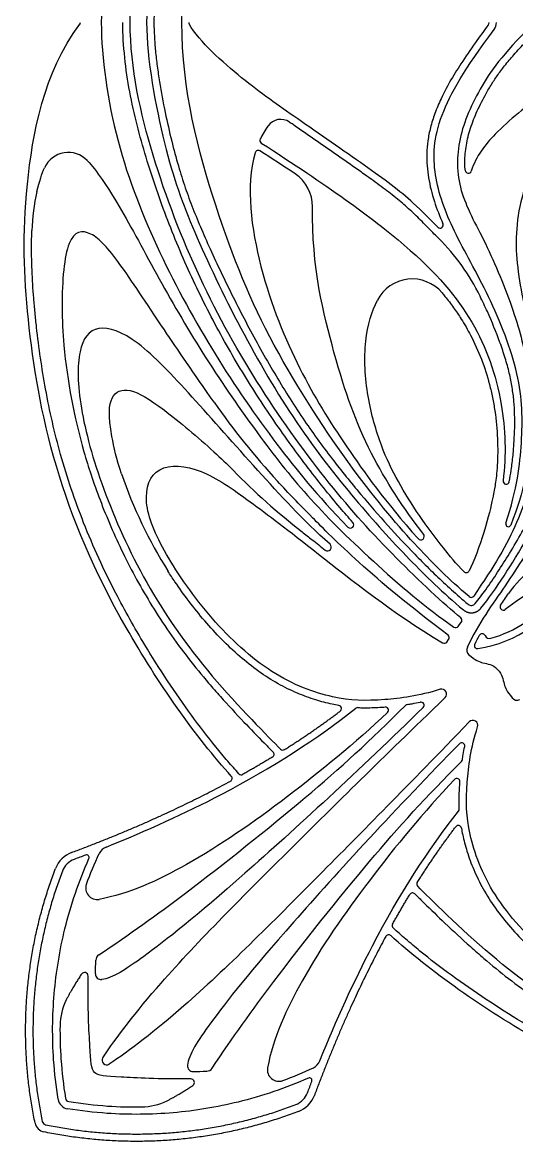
# Model space of a CAD drawing. Header units: millimetres. Extents: x -143 to 143, y -142 to 141.
# Drawn here: x -91.37 to -71.26, y -142.2 to -96.54 of the extents above; entities that cross this region are included whole.
import ezdxf

# ---------------------------------------------------------------- set-up
doc = ezdxf.new("R2010")
doc.units = ezdxf.units.MM
doc.header["$MEASUREMENT"] = 0
doc.layers.add('Layer 03', color=5, linetype='Continuous')

msp = doc.modelspace()

# ---------------------------------------------------------------- linework, layer by layer
at = {"layer": 'Layer 03'}
for p, q in [((-87.284, -96.541), (-87.284, -96.537)), ((-87.284, -96.544), (-87.284, -96.541)), ((-73.63, -121.113), (-73.504, -120.942)), ((-74.097, -121.751), (-74.02, -121.647))]:
    msp.add_line(p, q, dxfattribs=at)
for centre, radius, start, end in [((-89.136, -96.541), 0.128, 323.1885, 0), ((-84.464, -96.541), 0.128, 180, 209.371), ((-72.557, -96.541), 0.182, 324.0871, 0), ((-72.557, -96.541), 0.481, 323.2008, 0), ((-80.857, -101.108), 0.624, 55.2274, 144.8649), ((-81.575, -101.34), 0.128, 152.9977, 237.3749), ((-81.769, -101.875), 0.128, 57.3181, 164.2639), ((-89.498, -102.888), 1.061, 43.3815, 155.6399), ((-81.14, -104.016), 1.577, 359.2287, 56.3555), ((-73.22, -102.546), 0.128, 184.6815, 341.5047), ((-83.122, -105.235), 7.865, 166.6884, 178.355), ((-74.369, -104.78), 0.128, 224.5412, 23.804), ((-80.614, -111.542), 8.77, 26.1595, 45.1549), ((-75.504, -108.564), 1.588, 40.0535, 152.9368), ((-65.599, -107.384), 24.19, 185.4369, 195.9047), ((-57.965, -94.064), 31.254, 215.0053, 222.5511), ((-69.438, -108.785), 18.912, 198.871, 212.1831), ((-63.266, -95.742), 27.254, 224.2474, 232.1556), ((-71.68, -115.203), 0.126, 172.7496, 348.9367), ((-78.02, -116.978), 0.139, 224.036, 41.5849), ((-71.589, -116.95), 0.106, 162.3119, 338.8515), ((-78.948, -117.886), 0.152, 231.7635, 48.0554), ((-75.156, -117.446), 0.147, 221.4876, 38.3701), ((-73.303, -118.798), 0.128, 224.3858, 332.4301), ((-68.126, -122.131), 4.179, 126.2275, 145.7048), ((-73.629, -116.88), 5.199, 278.8658, 330.7775), ((-73.105, -119.805), 0.128, 229.1348, 325.4084), ((-73.629, -116.88), 4.9, 285.7558, 321.4239), ((-73.096, -120.061), 0.2, 229.9473, 321.4089), ((-71.799, -120.326), 0.128, 145.8133, 306.7853), ((-73.607, -120.866), 0.128, 323.7676, 51.2575), ((-73.733, -121.038), 0.128, 235.4754, 323.7676), ((-72.657, -121.545), 0.135, 25.1145, 151.0149), ((-74.2, -121.675), 0.128, 238.9879, 323.4682), ((-74.123, -121.571), 0.128, 323.4682, 53.1317), ((-72.847, -121.89), 0.128, 153.2362, 278.8658), ((-72.353, -121.403), 0.201, 205.1145, 285.7558), ((-73.028, -122.068), 0.256, 154.7147, 230.0941), ((-74.307, -123.866), 0.203, 313.9524, 107.9172), ((-71.238, -123.858), 0.256, 219.9059, 295.2853), ((-78.511, -124.458), 0.128, 307.243, 80.187), ((-77.717, -124.544), 0.128, 87.4669, 128.4375), ((-76.598, -124.517), 0.128, 313.6144, 94.2295), ((-75.688, -124.417), 0.128, 98.538, 135.1277), ((-75.147, -124.32), 0.128, 314.4925, 101.9071), ((-73.036, -125.137), 0.203, 342.0828, 136.0476), ((-73.49, -125.977), 0.128, 348.0929, 135.5075), ((-81.253, -126.317), 0.128, 301.3069, 45.053), ((-80.767, -126.017), 0.128, 225.2205, 302.2238), ((-73.587, -126.518), 0.128, 314.8723, 351.462), ((-82.959, -127.296), 0.128, 298.4164, 42.3489), ((-82.458, -127.02), 0.128, 222.7807, 299.216), ((-73.687, -127.428), 0.128, 355.7705, 136.3856), ((-73.714, -128.547), 0.128, 321.5625, 2.5331), ((-73.628, -129.341), 0.128, 9.813, 142.757), ((-87.762, -130.578), 0.526, 111.8203, 154.8963), ((-88.968, -131.365), 1.123, 110.7449, 158.9629), ((-88.756, -130.516), 0.105, 336.1181, 110.9609), ((-88.968, -131.365), 0.824, 110.5054, 159.0096), ((-88.325, -131.761), 0.466, 159.5004, 280.2854), ((-75.187, -131.597), 0.128, 147.7762, 224.7795), ((-75.487, -132.083), 0.128, 44.947, 148.6931), ((-76.19, -133.288), 0.128, 150.784, 227.2193), ((-76.466, -133.789), 0.128, 47.6511, 151.5836), ((-88.11, -134.704), 0.271, 123.5491, 178.4064), ((-88.838, -135.34), 0.146, 359.2704, 146.0696), ((-88.165, -135.254), 0.227, 179.1375, 276.3046), ((-87.457, -137.378), 2.378, 153.3282, 179.2967), ((-87.934, -138.764), 0.187, 147.0219, 225), ((-79.748, -138.592), 0.526, 295.1037, 338.1797), ((-87.934, -138.764), 0.187, 225, 302.9781), ((-84.424, -138.995), 0.227, 173.6954, 270.8625), ((-83.874, -138.94), 0.271, 271.5936, 326.4509), ((-80.931, -139.155), 0.466, 169.7146, 290.4996), ((-84.51, -139.668), 0.146, 303.9304, 90.7296), ((-79.686, -139.586), 0.105, 339.0391, 113.8819), ((-80.535, -139.798), 0.824, 290.9904, 339.4946), ((-89.451, -140.281), 0.465, 189.2111, 225), ((-89.451, -140.281), 0.465, 225, 260.7889), ((-89.451, -140.281), 0.166, 189.2111, 225), ((-89.451, -140.281), 0.166, 225, 260.7889), ((-86.548, -138.287), 2.378, 270.7033, 296.6718), ((-80.535, -139.798), 1.123, 291.0371, 339.2551), ((-90.395, -141.225), 0.465, 191.6846, 225), ((-90.395, -141.225), 0.166, 191.6846, 225), ((-90.395, -141.225), 0.166, 225, 258.3154), ((-90.395, -141.225), 0.465, 225, 258.3154)]:
    msp.add_arc(centre, radius, start, end, dxfattribs=at)
for points, knots in [([(-86.985, -96.541), (-86.965, -94.638), (-86.17, -91.092), (-84.231, -86.066), (-81.724, -81.592), (-78.808, -77.593), (-76.404, -74.941), (-74.214, -72.866), (-73.527, -72.315)], [8419.766966, 8419.766966, 8419.766966, 8419.766966, 8425.395834, 8431.024702, 8436.65357, 8442.282438, 8447.911306, 8452.902795, 8452.902795, 8452.902795, 8452.902795]), ([(-73.418, -72.638), (-74.257, -73.343), (-75.74, -74.781), (-77.765, -77.018), (-80.231, -80.132), (-82.533, -84.071), (-84.503, -88.202), (-85.573, -91.158), (-86.312, -95.054), (-86.312, -96.541)], [589.057711, 589.057711, 589.057711, 589.057711, 593.231523, 597.9759, 602.720278, 607.464656, 612.209034, 616.953411, 621.697789, 621.697789, 621.697789, 621.697789]), ([(-73.225, -72.867), (-73.346, -72.968), (-73.685, -73.258), (-74.222, -73.743), (-74.824, -74.322), (-75.583, -75.089), (-76.517, -76.084), (-77.641, -77.381), (-78.813, -78.825), (-80.002, -80.462), (-81.144, -82.289), (-82.225, -84.232), (-83.059, -85.889), (-83.668, -87.189), (-84.071, -88.099), (-84.431, -88.964), (-84.749, -89.823), (-85.037, -90.736), (-85.308, -91.758), (-85.568, -92.901), (-85.759, -93.92), (-85.882, -94.757), (-85.954, -95.374), (-86.001, -95.967), (-86.013, -96.353), (-86.013, -96.541)], [1247.803583, 1247.803583, 1247.803583, 1247.803583, 1248.355471, 1249.372583, 1250.344529, 1251.28971, 1253.164722, 1255.137333, 1257.319106, 1259.698776, 1262.243343, 1264.883737, 1267.510236, 1268.75875, 1269.928058, 1271.006026, 1272.051535, 1273.145054, 1274.367776, 1275.766539, 1277.260484, 1278.009144, 1278.740782, 1279.441764, 1280.099006, 1280.099006, 1280.099006, 1280.099006]), ([(-84.879, -96.541), (-84.879, -93.798), (-83.522, -88.712), (-81.357, -83.445), (-77.761, -78.004), (-75.27, -75.124), (-74.03, -73.907), (-73.189, -73.18)], [1152.089105, 1152.089105, 1152.089105, 1152.089105, 1158.491206, 1164.893307, 1171.295409, 1177.69751, 1183.361443, 1183.361443, 1183.361443, 1183.361443]), ([(-78.12, -76.007), (-79.407, -77.338), (-81.063, -79.372), (-83.575, -82.98), (-85.845, -87.122), (-87.649, -91.601), (-88.157, -95.097), (-88.157, -96.541)], [355.56031, 355.56031, 355.56031, 355.56031, 360.78753, 366.362891, 371.938253, 377.513614, 383.088975, 383.088975, 383.088975, 383.088975]), ([(-82.864, -127.209), (-84.279, -125.657), (-87.537, -121.019), (-90.281, -114.526), (-91.263, -108.412), (-91.415, -103.609), (-90.508, -98.588), (-89.033, -96.617)], [508.333756, 508.333756, 508.333756, 508.333756, 516.047373, 523.963001, 531.87863, 539.794258, 547.608108, 547.608108, 547.608108, 547.608108]), ([(-88.157, -96.541), (-88.157, -97.984), (-87.649, -101.48), (-85.845, -105.959), (-83.575, -110.101), (-81.063, -113.709), (-79.407, -115.743), (-78.12, -117.074)], [383.088975, 383.088975, 383.088975, 383.088975, 388.664336, 394.239698, 399.815059, 405.39042, 410.617641, 410.617641, 410.617641, 410.617641]), ([(-77.916, -116.886), (-78.093, -116.687), (-78.498, -116.22), (-79.38, -115.148), (-80.559, -113.592), (-81.941, -111.565), (-83.252, -109.374), (-84.444, -107.045), (-85.487, -104.591), (-86.218, -102.461), (-86.713, -100.709), (-87.015, -99.358), (-87.222, -97.967), (-87.279, -97.022), (-87.284, -96.544)], [301.665514, 301.665514, 301.665514, 301.665514, 302.598517, 303.837202, 306.544065, 309.457364, 312.452518, 315.512117, 318.641092, 321.817271, 323.418891, 325.036185, 326.677607, 328.357616, 328.357616, 328.357616, 328.357616]), ([(-73.527, -120.766), (-74.214, -120.215), (-76.404, -118.14), (-78.808, -115.488), (-81.724, -111.489), (-84.231, -107.015), (-86.17, -101.989), (-86.965, -98.443), (-86.985, -96.541)], [8386.631137, 8386.631137, 8386.631137, 8386.631137, 8391.622626, 8397.251494, 8402.880362, 8408.50923, 8414.138098, 8419.766966, 8419.766966, 8419.766966, 8419.766966]), ([(-86.312, -96.541), (-86.312, -98.027), (-85.573, -101.923), (-84.503, -104.879), (-82.533, -109.01), (-80.231, -112.949), (-77.765, -116.063), (-75.74, -118.3), (-74.257, -119.738), (-73.418, -120.443)], [490.75529, 490.75529, 490.75529, 490.75529, 495.499667, 500.244045, 504.988423, 509.732801, 514.477178, 519.221556, 523.395368, 523.395368, 523.395368, 523.395368]), ([(-86.013, -96.541), (-86.013, -96.728), (-86.001, -97.114), (-85.954, -97.707), (-85.882, -98.324), (-85.759, -99.162), (-85.568, -100.18), (-85.308, -101.323), (-85.037, -102.345), (-84.749, -103.258), (-84.431, -104.117), (-84.071, -104.982), (-83.668, -105.892), (-83.059, -107.192), (-82.225, -108.849), (-81.144, -110.792), (-80.002, -112.619), (-78.813, -114.256), (-77.641, -115.701), (-76.517, -116.997), (-75.583, -117.992), (-74.824, -118.759), (-74.222, -119.338), (-73.685, -119.823), (-73.346, -120.113), (-73.225, -120.214)], [1024.079205, 1024.079205, 1024.079205, 1024.079205, 1024.736446, 1025.437428, 1026.169067, 1026.917726, 1028.411672, 1029.810434, 1031.033156, 1032.126676, 1033.172185, 1034.250152, 1035.419461, 1036.667974, 1039.294473, 1041.934867, 1044.479435, 1046.859105, 1049.040877, 1051.013488, 1052.8885, 1053.833681, 1054.805628, 1055.82274, 1056.374627, 1056.374627, 1056.374627, 1056.374627]), ([(-73.189, -119.901), (-74.03, -119.174), (-75.27, -117.957), (-77.761, -115.077), (-81.357, -109.636), (-83.522, -104.369), (-84.879, -99.283), (-84.879, -96.541)], [1120.816767, 1120.816767, 1120.816767, 1120.816767, 1126.480701, 1132.882802, 1139.284903, 1145.687004, 1152.089105, 1152.089105, 1152.089105, 1152.089105]), ([(-74.461, -104.869), (-74.773, -104.552), (-75.616, -103.68), (-77.242, -102.484), (-80.366, -100.329), (-82.258, -99.006), (-84.166, -97.331), (-84.575, -96.603)], [273.559712, 273.559712, 273.559712, 273.559712, 275.655452, 278.914168, 282.172885, 285.431602, 288.598747, 288.598747, 288.598747, 288.598747]), ([(-72.41, -96.647), (-72.586, -96.883), (-72.966, -97.401), (-73.497, -98.173), (-73.966, -98.933), (-74.324, -99.61), (-74.585, -100.227), (-74.766, -100.803), (-74.875, -101.349), (-74.919, -101.871), (-74.905, -102.373), (-74.824, -103.028), (-74.622, -103.821), (-74.383, -104.431), (-74.252, -104.728)], [262.79169, 262.79169, 262.79169, 262.79169, 263.825236, 265.048905, 266.081481, 266.963932, 267.736407, 268.435413, 269.080996, 269.688898, 270.273006, 270.845517, 272.002238, 273.142762, 273.142762, 273.142762, 273.142762]), ([(-70.647, -96.671), (-71.835, -97.832), (-72.857, -99.289), (-73.748, -101.414), (-73.647, -103.517), (-72.459, -105.521), (-71.22, -108.563), (-70.744, -110.726), (-70.554, -113.438), (-70.943, -115.573), (-71.49, -116.988)], [451.605808, 451.605808, 451.605808, 451.605808, 454.786477, 458.084406, 461.382335, 464.680264, 467.978192, 471.276121, 474.57405, 477.733047, 477.733047, 477.733047, 477.733047]), ([(-62.71, -96.704), (-64.044, -96.801), (-66.091, -97.304), (-68.108, -98.185), (-70.125, -99.374), (-72.107, -100.933), (-72.895, -101.978), (-73.099, -102.587)], [188.144664, 188.144664, 188.144664, 188.144664, 191.132853, 194.230238, 197.327623, 200.425007, 202.803513, 202.803513, 202.803513, 202.803513]), ([(-71.69, -116.918), (-71.233, -115.488), (-70.993, -113.551), (-71.022, -110.954), (-72.361, -107.581), (-73.9, -104.976), (-74.708, -102.75), (-74.595, -100.517), (-73.362, -98.419), (-72.172, -96.829)], [478.114212, 478.114212, 478.114212, 478.114212, 481.682554, 485.414811, 489.147068, 492.879325, 496.611582, 500.343838, 503.867852, 503.867852, 503.867852, 503.867852]), ([(-73.348, -102.556), (-73.355, -102.469), (-73.37, -102.157), (-73.339, -101.727), (-73.252, -101.275), (-73.126, -100.807), (-72.9, -100.211), (-72.594, -99.603), (-72.304, -99.099), (-72.039, -98.694), (-71.73, -98.28), (-71.345, -97.822), (-70.908, -97.351), (-70.592, -97.035), (-70.438, -96.884)], [203.214075, 203.214075, 203.214075, 203.214075, 203.52157, 204.31284, 204.721904, 205.137914, 206.01604, 206.954967, 207.528085, 208.058808, 208.654245, 209.342813, 210.158122, 210.913379, 210.913379, 210.913379, 210.913379]), ([(-63.226, -97.009), (-65.154, -97.557), (-68.064, -99.145), (-70.524, -101.736), (-71.443, -104.826), (-71.118, -107.491), (-70.324, -110.825), (-70.301, -114.078), (-71.108, -116.862), (-72.172, -118.677), (-73, -119.877)], [1087.597176, 1087.597176, 1087.597176, 1087.597176, 1091.602738, 1095.759898, 1099.917057, 1104.074217, 1108.231376, 1112.388536, 1116.545695, 1120.564724, 1120.564724, 1120.564724, 1120.564724]), ([(-72.94, -120.186), (-72.793, -120.001), (-72.479, -119.583), (-72.015, -118.9), (-71.524, -118.12), (-70.884, -117.036), (-70.28, -115.932), (-69.745, -114.831), (-69.389, -114.018), (-69.083, -113.217), (-68.754, -112.183), (-68.476, -110.923), (-68.349, -109.648), (-68.322, -108.63), (-68.326, -107.81), (-68.343, -107.007), (-68.357, -106.235), (-68.351, -105.538), (-68.306, -104.696), (-68.2, -103.904), (-68.004, -103.09), (-67.752, -102.305), (-67.345, -101.368), (-66.849, -100.523), (-66.382, -99.89), (-65.992, -99.434), (-65.58, -99.011), (-65.128, -98.6), (-64.633, -98.193), (-63.981, -97.702), (-63.478, -97.369), (-63.154, -97.177)], [1056.749257, 1056.749257, 1056.749257, 1056.749257, 1057.578918, 1058.584853, 1059.651245, 1060.817645, 1063.006221, 1064.071697, 1065.117761, 1066.124504, 1067.081506, 1068.929389, 1070.648526, 1071.575727, 1072.508394, 1073.527862, 1074.3998, 1075.219202, 1075.97729, 1077.36287, 1078.021833, 1078.915288, 1080.259272, 1081.603411, 1082.349777, 1083.022706, 1083.710136, 1084.422223, 1085.169036, 1085.962644, 1087.286961, 1087.286961, 1087.286961, 1087.286961]), ([(-72.706, -120.373), (-72.084, -119.593), (-70.612, -117.279), (-68.619, -113.377), (-67.888, -109.584), (-68.165, -105.472), (-67.763, -102.89), (-66.536, -100.351), (-64.762, -98.569), (-62.991, -97.378), (-62.17, -96.987)], [523.769997, 523.769997, 523.769997, 523.769997, 527.034233, 531.241963, 535.449693, 539.657423, 543.865153, 548.072883, 552.280613, 555.573522, 555.573522, 555.573522, 555.573522]), ([(-74.43, -105.324), (-74.489, -105.266), (-74.713, -105.04), (-75.091, -104.652), (-75.583, -104.17), (-76.11, -103.716), (-76.702, -103.259), (-77.281, -102.84), (-77.944, -102.371), (-78.946, -101.672), (-79.839, -101.054), (-80.452, -100.63), (-80.501, -100.595)], [194.111427, 194.111427, 194.111427, 194.111427, 194.400712, 195.229245, 196.017784, 196.816628, 197.674149, 198.644332, 199.328189, 200.526909, 202.935689, 203.14545, 203.14545, 203.14545, 203.14545]), ([(-81.644, -101.447), (-78.977, -103.155), (-75.287, -105.804), (-72.876, -108.659), (-71.754, -111.797), (-71.673, -114.151), (-71.805, -115.187)], [205.323986, 205.323986, 205.323986, 205.323986, 210.799836, 216.341374, 221.882911, 226.498758, 226.498758, 226.498758, 226.498758]), ([(-88.727, -102.159), (-88.352, -102.556), (-87.455, -103.875), (-85.845, -106.941), (-83.946, -110.209), (-81.742, -113.374), (-79.888, -115.745), (-77.363, -118.283), (-74.896, -120.393), (-73.805, -121.143)], [8359.993566, 8359.993566, 8359.993566, 8359.993566, 8363.625006, 8367.38705, 8371.149093, 8374.911137, 8378.673181, 8382.435225, 8385.922266, 8385.922266, 8385.922266, 8385.922266]), ([(-81.893, -101.84), (-82.285, -103.232), (-81.816, -106.687), (-80.076, -110.842), (-78.312, -113.658), (-76.615, -116.018), (-75.266, -117.543)], [156.96674, 156.96674, 156.96674, 156.96674, 161.04416, 165.24501, 169.44586, 173.559853, 173.559853, 173.559853, 173.559853]), ([(-75.041, -117.355), (-75.853, -116.329), (-77.461, -113.817), (-78.575, -110.587), (-79.596, -106.492), (-79.562, -104.037)], [135.726183, 135.726183, 135.726183, 135.726183, 141.07044, 147.265115, 152.838848, 152.838848, 152.838848, 152.838848]), ([(-83.565, -111.993), (-84.4, -110.8), (-85.952, -108.544), (-87.497, -106.149), (-88.604, -104.917), (-89.587, -105.08), (-89.791, -107.476), (-89.728, -109.17), (-89.68, -109.676)], [8283.920169, 8283.920169, 8283.920169, 8283.920169, 8286.378007, 8289.835477, 8293.292948, 8296.750418, 8300.207889, 8301.811917, 8301.811917, 8301.811917, 8301.811917]), ([(-82.552, -127.107), (-82.707, -126.94), (-83.026, -126.582), (-83.679, -125.798), (-84.508, -124.714), (-85.472, -123.325), (-86.52, -121.675), (-87.713, -119.555), (-88.895, -116.982), (-89.84, -114.195), (-90.446, -111.524), (-90.725, -109.582), (-90.854, -108.348), (-90.924, -107.576), (-90.984, -106.617), (-90.999, -105.699), (-90.988, -105.162), (-90.984, -105.01)], [8326.282945, 8326.282945, 8326.282945, 8326.282945, 8327.08297, 8327.968738, 8329.867966, 8331.873812, 8333.910497, 8336.732615, 8340.417897, 8343.844892, 8347.057182, 8350.032272, 8350.733001, 8351.416555, 8352.756708, 8354.105432, 8354.642694, 8354.642694, 8354.642694, 8354.642694]), ([(-74.289, -107.542), (-74.249, -107.59), (-74.087, -107.787), (-73.819, -108.136), (-73.467, -108.66), (-73.069, -109.351), (-72.668, -110.236), (-72.393, -111.095), (-72.23, -111.804), (-72.102, -112.538), (-72.013, -113.48), (-72.027, -114.619), (-72.124, -115.375), (-72.198, -115.747), (-72.482, -117.074), (-72.993, -118.482), (-73.189, -118.858)], [106.663297, 106.663297, 106.663297, 106.663297, 106.833107, 107.359887, 107.865368, 108.55698, 109.534705, 110.5169, 111.015324, 111.521428, 112.553346, 113.595453, 114.630436, 115.630436, 116.630436, 117.498885, 117.498885, 117.498885, 117.498885]), ([(-71.556, -115.227), (-71.525, -115.07), (-71.463, -114.713), (-71.396, -114.166), (-71.354, -113.591), (-71.32, -112.854), (-71.337, -112.117), (-71.431, -111.375), (-71.549, -110.792), (-71.717, -110.186), (-72.001, -109.346), (-72.347, -108.506), (-72.641, -107.885), (-72.743, -107.676)], [226.952984, 226.952984, 226.952984, 226.952984, 227.515053, 228.223925, 228.891431, 229.539489, 230.816875, 231.474571, 232.166741, 232.906364, 233.683007, 235.278985, 236.096988, 236.096988, 236.096988, 236.096988]), ([(-73.394, -118.888), (-73.716, -118.559), (-74.359, -117.776), (-75.221, -116.626), (-76.104, -115.215), (-76.768, -113.849), (-77.374, -111.811), (-77.511, -109.443), (-77.14, -108.275), (-76.918, -107.842)], [89.124136, 89.124136, 89.124136, 89.124136, 90.593735, 92.677422, 94.761109, 96.844797, 98.928484, 101.012171, 102.999609, 102.999609, 102.999609, 102.999609]), ([(-78.847, -117.773), (-79.97, -116.764), (-81.856, -114.706), (-84.549, -111.659), (-86.744, -109.311), (-88.414, -108.734), (-89.15, -109.718), (-89.113, -112.07), (-88.19, -115.439), (-86.433, -119.371), (-83.935, -123.008), (-81.329, -125.641), (-80.858, -126.108)], [314.327864, 314.327864, 314.327864, 314.327864, 318.124191, 322.120301, 326.116411, 330.112521, 334.108631, 338.104741, 342.100851, 346.096961, 350.093071, 353.874413, 353.874413, 353.874413, 353.874413]), ([(-65.443, -111.036), (-65.895, -111.507), (-66.935, -112.611), (-68.416, -114.341), (-70.255, -117.151), (-71.625, -119.378), (-72.802, -120.989), (-73.26, -121.959)], [482.269402, 482.269402, 482.269402, 482.269402, 484.427589, 487.953876, 491.480162, 495.006449, 498.333229, 498.333229, 498.333229, 498.333229]), ([(-87.333, -114.902), (-87.526, -114.338), (-87.888, -112.752), (-87.825, -111.657), (-87.072, -111.336), (-85.753, -112.128), (-83.888, -113.702), (-83.035, -114.506), (-82.789, -114.759)], [373.8414, 373.8414, 373.8414, 373.8414, 375.131699, 377.707818, 380.283937, 382.860056, 385.436175, 386.552235, 386.552235, 386.552235, 386.552235]), ([(-88.863, -114.013), (-88.773, -114.327), (-88.569, -114.984), (-88.072, -116.364), (-87.456, -117.787), (-86.723, -119.211), (-86.097, -120.291), (-85.394, -121.366), (-84.624, -122.413), (-83.916, -123.278), (-83.161, -124.137), (-82.408, -124.952), (-81.704, -125.681), (-81.303, -126.086), (-81.18, -126.209), (-81.162, -126.227)], [8306.987776, 8306.987776, 8306.987776, 8306.987776, 8308.131813, 8309.405008, 8312.141714, 8313.573855, 8315.0311, 8316.526061, 8318.084912, 8319.597774, 8320.450359, 8322.1043, 8323.493488, 8324.014276, 8324.104164, 8324.104164, 8324.104164, 8324.104164]), ([(-74.37, -123.673), (-75.236, -123.953), (-76.938, -124.157), (-78.606, -124.132), (-81.228, -123.176), (-83.746, -120.852), (-85.678, -118.07), (-86.546, -115.977), (-86.009, -114.459), (-84.095, -114.619), (-82.171, -115.968), (-79.806, -117.76), (-76.331, -120.543), (-74.266, -121.784)], [8231.345711, 8231.345711, 8231.345711, 8231.345711, 8234.161226, 8237.705575, 8241.249924, 8244.794273, 8248.338622, 8251.882971, 8255.42732, 8258.971669, 8262.516018, 8266.060367, 8269.548672, 8269.548672, 8269.548672, 8269.548672]), ([(-74.046, -121.468), (-77.134, -119.152), (-79.404, -116.841), (-80.241, -116.005), (-80.756, -115.452), (-80.989, -115.199)], [8270.155755, 8270.155755, 8270.155755, 8270.155755, 8275.290063, 8277.369091, 8279.09956, 8279.09956, 8279.09956, 8279.09956]), ([(-79.987, -117.264), (-79.85, -117.371), (-79.534, -117.617), (-79.22, -117.865), (-79.042, -118.005)], [390.957858, 390.957858, 390.957858, 390.957858, 391.568475, 392.363854, 392.363854, 392.363854, 392.363854]), ([(-67.969, -118.799), (-68.155, -118.614), (-68.942, -118.86), (-70.356, -119.468), (-71.321, -120.129), (-71.722, -120.428)], [123.06057, 123.06057, 123.06057, 123.06057, 125.040286, 127.020002, 128.342655, 128.342655, 128.342655, 128.342655]), ([(-78.489, -124.332), (-78.581, -124.316), (-78.895, -124.255), (-79.465, -124.104), (-80.203, -123.832), (-80.987, -123.451), (-81.772, -122.949), (-82.536, -122.338), (-83.267, -121.645), (-83.955, -120.894), (-84.586, -120.111), (-85.076, -119.427), (-85.351, -119.007), (-85.444, -118.858)], [358.021999, 358.021999, 358.021999, 358.021999, 358.347823, 359.14772, 360.088888, 361.109051, 362.206961, 363.357499, 364.542785, 365.74245, 366.931109, 368.078289, 368.695207, 368.695207, 368.695207, 368.695207]), ([(-73.193, -122.265), (-72.934, -122.481), (-72.58, -122.645), (-72.246, -122.645), (-72.031, -122.861)], [498.728383, 498.728383, 498.728383, 498.728383, 499.506719, 500.497137, 500.497137, 500.497137, 500.497137]), ([(-72.031, -122.861), (-71.815, -123.076), (-71.815, -123.41), (-71.651, -123.764), (-71.435, -124.023)], [500.497137, 500.497137, 500.497137, 500.497137, 501.487555, 502.265891, 502.265891, 502.265891, 502.265891]), ([(-88.091, -138.662), (-87.568, -137.856), (-85.524, -135.213), (-80.455, -130.165), (-76.793, -126.544), (-74.166, -124.012)], [8208.198198, 8208.198198, 8208.198198, 8208.198198, 8213.97365, 8222.460298, 8230.706452, 8230.706452, 8230.706452, 8230.706452]), ([(-88.259, -134.478), (-86.99, -133.636), (-84.439, -131.788), (-79.701, -128.028), (-77.213, -125.768), (-75.779, -124.327)], [164.416936, 164.416936, 164.416936, 164.416936, 169.644106, 176.734836, 183.465439, 183.465439, 183.465439, 183.465439]), ([(-76.51, -124.61), (-77.827, -125.865), (-80.781, -128.274), (-84.382, -130.77), (-87.032, -132), (-88.242, -132.219)], [159.348372, 159.348372, 159.348372, 159.348372, 164.957375, 170.972667, 175.939154, 175.939154, 175.939154, 175.939154]), ([(-75.057, -124.411), (-77.593, -126.903), (-83.193, -132.032), (-86.414, -134.591), (-87.712, -135.432), (-88.141, -135.479)], [184.582336, 184.582336, 184.582336, 184.582336, 191.396001, 198.421701, 203.879684, 203.879684, 203.879684, 203.879684]), ([(-77.711, -124.416), (-77.633, -124.42), (-77.334, -124.427), (-76.965, -124.414), (-76.676, -124.394), (-76.607, -124.389)], [157.686042, 157.686042, 157.686042, 157.686042, 157.9626, 158.736885, 158.980243, 158.980243, 158.980243, 158.980243]), ([(-75.707, -124.291), (-75.638, -124.28), (-75.46, -124.252), (-75.282, -124.218), (-75.173, -124.195)], [183.561231, 183.561231, 183.561231, 183.561231, 183.8052986, 184.196405, 184.196405, 184.196405, 184.196405]), ([(-73.182, -124.996), (-75.714, -127.623), (-79.335, -131.285), (-84.383, -136.354), (-87.026, -138.398), (-87.832, -138.921)], [8185.093712, 8185.093712, 8185.093712, 8185.093712, 8193.339867, 8201.826515, 8207.601966, 8207.601966, 8207.601966, 8207.601966]), ([(-70.954, -125.096), (-69.713, -127.161), (-66.93, -130.636), (-65.138, -133.001), (-63.789, -134.925), (-63.629, -136.839), (-65.147, -137.376), (-67.24, -136.508), (-70.022, -134.576), (-72.346, -132.058), (-73.302, -129.436), (-73.327, -127.768), (-73.123, -126.066), (-72.843, -125.2)], [8146.251493, 8146.251493, 8146.251493, 8146.251493, 8149.739797, 8153.284146, 8156.828495, 8160.372844, 8163.917193, 8167.461542, 8171.005891, 8174.55024, 8178.094589, 8181.638938, 8184.454453, 8184.454453, 8184.454453, 8184.454453]), ([(-73.581, -125.887), (-76.073, -128.423), (-81.202, -134.023), (-83.761, -137.244), (-84.602, -138.542), (-84.649, -138.971)], [184.582336, 184.582336, 184.582336, 184.582336, 191.396001, 198.421701, 203.879684, 203.879684, 203.879684, 203.879684]), ([(-73.461, -126.537), (-73.45, -126.468), (-73.422, -126.29), (-73.388, -126.112), (-73.365, -126.003)], [183.561231, 183.561231, 183.561231, 183.561231, 183.8052986, 184.196405, 184.196405, 184.196405, 184.196405]), ([(-83.648, -139.089), (-82.806, -137.82), (-80.958, -135.269), (-77.198, -130.531), (-74.938, -128.043), (-73.497, -126.609)], [164.416936, 164.416936, 164.416936, 164.416936, 169.644105, 176.734834, 183.465439, 183.465439, 183.465439, 183.465439]), ([(-73.78, -127.34), (-75.035, -128.657), (-77.444, -131.611), (-79.94, -135.212), (-81.17, -137.862), (-81.389, -139.072)], [159.348372, 159.348372, 159.348372, 159.348372, 164.957375, 170.972667, 175.939154, 175.939154, 175.939154, 175.939154]), ([(-73.586, -128.541), (-73.59, -128.463), (-73.597, -128.164), (-73.584, -127.795), (-73.564, -127.506), (-73.559, -127.437)], [157.686042, 157.686042, 157.686042, 157.686042, 157.962601, 158.736885, 158.980243, 158.980243, 158.980243, 158.980243]), ([(-73.502, -129.319), (-73.486, -129.411), (-73.425, -129.725), (-73.274, -130.295), (-73.002, -131.033), (-72.621, -131.817), (-72.119, -132.602), (-71.508, -133.366), (-70.815, -134.097), (-70.064, -134.785), (-69.281, -135.416), (-68.597, -135.906), (-68.177, -136.181), (-68.028, -136.274)], [358.021999, 358.021999, 358.021999, 358.021999, 358.347824, 359.14772, 360.088888, 361.109051, 362.206961, 363.357499, 364.542785, 365.74245, 366.931109, 368.078289, 368.695207, 368.695207, 368.695207, 368.695207]), ([(-66.943, -129.677), (-65.934, -130.8), (-63.876, -132.686), (-60.829, -135.379), (-58.481, -137.574), (-57.904, -139.244), (-58.888, -139.98), (-61.24, -139.943), (-64.609, -139.02), (-68.541, -137.263), (-72.178, -134.765), (-74.811, -132.159), (-75.278, -131.688)], [314.327864, 314.327864, 314.327864, 314.327864, 318.12419, 322.1203, 326.116411, 330.112521, 334.108631, 338.104741, 342.100851, 346.096961, 350.093072, 353.874413, 353.874413, 353.874413, 353.874413]), ([(-89.91, -140.355), (-89.996, -139.823), (-90.161, -138.395), (-90.14, -136.057), (-89.684, -133.288), (-89.068, -131.48), (-88.66, -130.558)], [237.616087, 237.616087, 237.616087, 237.616087, 239.511683, 242.661013, 245.804277, 249.344982, 249.344982, 249.344982, 249.344982]), ([(-75.397, -131.992), (-75.379, -132.01), (-75.256, -132.133), (-74.851, -132.534), (-74.122, -133.238), (-73.307, -133.991), (-72.448, -134.746), (-71.583, -135.454), (-70.536, -136.224), (-69.461, -136.927), (-68.381, -137.553), (-66.957, -138.286), (-65.534, -138.902), (-64.154, -139.399), (-63.497, -139.603), (-63.183, -139.693)], [8091.696, 8091.696, 8091.696, 8091.696, 8091.785888, 8092.306676, 8093.695864, 8095.349805, 8096.20239, 8097.715252, 8099.274103, 8100.769064, 8102.226309, 8103.65845, 8106.395156, 8107.668351, 8108.812388, 8108.812388, 8108.812388, 8108.812388]), ([(-45.787, -139.863), (-47.758, -141.338), (-52.779, -142.245), (-57.582, -142.093), (-63.696, -141.111), (-70.189, -138.367), (-74.827, -135.109), (-76.379, -133.694)], [913.148339, 913.148339, 913.148339, 913.148339, 920.962188, 928.877816, 936.793444, 944.709071, 952.422691, 952.422691, 952.422691, 952.422691]), ([(-54.18, -141.814), (-54.332, -141.818), (-54.869, -141.829), (-55.787, -141.814), (-56.746, -141.754), (-57.518, -141.684), (-58.752, -141.555), (-60.694, -141.276), (-63.365, -140.67), (-66.152, -139.725), (-68.725, -138.543), (-70.845, -137.35), (-72.495, -136.302), (-73.884, -135.338), (-74.968, -134.509), (-75.752, -133.856), (-76.11, -133.537), (-76.277, -133.382)], [8061.15747, 8061.15747, 8061.15747, 8061.15747, 8061.694732, 8063.043456, 8064.383609, 8065.067163, 8065.767892, 8068.742983, 8071.955273, 8075.382267, 8079.067549, 8081.889668, 8083.926352, 8085.932198, 8087.831426, 8088.717194, 8089.517219, 8089.517219, 8089.517219, 8089.517219]), ([(-88.433, -139.263), (-88.57, -139.127), (-88.6, -138.534), (-88.709, -136.674), (-88.692, -135.342)], [98.311514, 98.311514, 98.311514, 98.311514, 100.777175, 103.112103, 103.112103, 103.112103, 103.112103]), ([(-89.835, -137.349), (-89.841, -137.809), (-89.813, -138.799), (-89.7, -139.784), (-89.615, -140.307)], [106.181609, 106.181609, 106.181609, 106.181609, 107.796935, 109.660112, 109.660112, 109.660112, 109.660112]), ([(-79.728, -139.49), (-80.65, -139.898), (-82.458, -140.514), (-85.227, -140.97), (-87.565, -140.991), (-88.993, -140.826), (-89.525, -140.74)], [277.864226, 277.864226, 277.864226, 277.864226, 281.404931, 284.548195, 287.697525, 289.593122, 289.593122, 289.593122, 289.593122]), ([(-84.512, -139.522), (-85.844, -139.539), (-87.704, -139.43), (-88.297, -139.4), (-88.433, -139.263)], [93.510926, 93.510926, 93.510926, 93.510926, 95.845853, 98.311514, 98.311514, 98.311514, 98.311514]), ([(-89.477, -140.445), (-88.954, -140.53), (-87.969, -140.643), (-86.979, -140.671), (-86.519, -140.665)], [110.340648, 110.340648, 110.340648, 110.340648, 112.203825, 113.819151, 113.819151, 113.819151, 113.819151])]:
    msp.add_open_spline(points, degree=3, knots=knots, dxfattribs=at)
for points, degree in [([(-81.367, -100.749), (-81.494, -100.93), (-81.601, -101.107), (-81.69, -101.281)], 3), ([(-80.266, -102.703), (-80.741, -102.387), (-81.22, -102.075), (-81.7, -101.767)], 3), ([(-90.776, -103.424), (-90.676, -103.001), (-90.571, -102.686), (-90.464, -102.45)], 3), ([(-71.905, -120.254), (-71.796, -120.094), (-71.687, -119.935), (-71.578, -119.776)], 3), ([(-72.775, -121.48), (-72.839, -121.596), (-72.901, -121.714), (-72.961, -121.833)], 3), ([(-83.278, -127.949), (-81.197, -126.86), (-79.359, -125.683), (-77.797, -124.444)], 3), ([(-87.958, -130.09), (-86.293, -129.423), (-84.727, -128.707), (-83.278, -127.949)], 3), ([(-77.119, -134.108), (-76.03, -132.027), (-74.853, -130.189), (-73.614, -128.627)], 3), ([(-88.794, -130.417), (-88.947, -130.476), (-89.102, -130.534), (-89.257, -130.592)], 3), ([(-88.761, -131.598), (-88.604, -131.177), (-88.429, -130.762), (-88.239, -130.355)], 3), ([(-79.26, -138.788), (-78.593, -137.123), (-77.877, -135.557), (-77.119, -134.108)], 3), ([(-88.392, -135.25), (-88.39, -135.066), (-88.386, -134.881), (-88.38, -134.696)], 3), ([(-88.959, -135.258), (-89.332, -135.814), (-89.582, -136.311)], 2), ([(-84.42, -139.222), (-84.236, -139.22), (-84.051, -139.216), (-83.866, -139.21)], 3), ([(-80.768, -139.591), (-80.347, -139.434), (-79.932, -139.259), (-79.525, -139.069)], 3), ([(-79.762, -140.087), (-79.704, -139.932), (-79.646, -139.777), (-79.587, -139.624)], 3), ([(-85.481, -140.412), (-84.984, -140.162), (-84.428, -139.789)], 2)]:
    msp.add_open_spline(points, degree=degree, dxfattribs=at)
msp.add_rational_spline([(-73.418, -120.443), (-73.257, -120.579), (-73.047, -120.558), (-72.839, -120.536), (-72.706, -120.373)], [1, 0.921420374374, 1, 0.921420374374, 1], degree=2, knots=[523.3953677, 523.3953677, 523.3953677, 523.5826825, 523.5826825, 523.7699973, 523.7699973, 523.7699973], dxfattribs=at)
for points, weights in [([(-80.699, -126.125), (-79.491, -125.364), (-78.434, -124.56)], [0.995140365808, 0.996635651502, 0.999548300082]), ([(-81.186, -126.427), (-81.774, -126.785), (-82.396, -127.132)], [0.99460200518, 0.994026204679, 0.993769464952]), ([(-89.366, -130.314), (-85.816, -128.987), (-82.898, -127.408)], [0.999174125056, 0.993021409234, 0.993615122503]), ([(-75.295, -131.529), (-74.534, -130.321), (-73.73, -129.264)], [0.995140365095, 0.996635651165, 0.999548301471]), ([(-90.851, -141.32), (-91.951, -136.002), (-90.016, -130.961)], [0.997443595626, 0.955011001975, 0.995739064271]), ([(-89.738, -131.069), (-91.64, -136.028), (-90.558, -141.259)], [0.995732443693, 0.955014483709, 0.997443527649]), ([(-76.302, -133.226), (-75.955, -132.604), (-75.597, -132.016)], [0.993769464952, 0.994026204679, 0.99460200518]), ([(-76.578, -133.728), (-78.157, -136.646), (-79.484, -140.196)], [0.993615122786, 0.993021407626, 0.99917412799]), ([(-90.429, -141.388), (-85.198, -142.47), (-80.239, -140.568)], [0.997443507417, 0.955014493417, 0.995732443693]), ([(-80.131, -140.846), (-85.172, -142.781), (-90.49, -141.681)], [0.995739064271, 0.955010972844, 0.997443656326])]:
    msp.add_rational_spline(points, weights, degree=2, dxfattribs=at)

doc.saveas('drawing.dxf')
